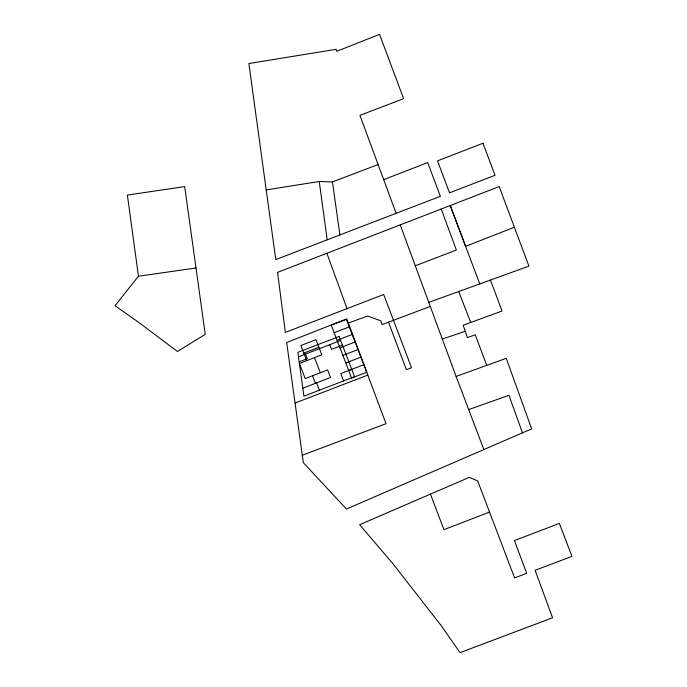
<?xml version="1.0" encoding="UTF-8"?>
<svg xmlns="http://www.w3.org/2000/svg" width="687" height="687" viewBox="0 0 687 687"><rect width="100%" height="100%" fill="white"/><g stroke="black" fill="none" stroke-linecap="round" stroke-linejoin="round"><path stroke-width="1.03" d="M138.448 276.226L115.047 305.724L139.195 322.744L177.435 351.469L205.25 334.371L184.683 186.598L127.387 195.065L138.448 276.226L195.95 268.007M302.289 455.232L386.025 423.707L346.772 318.905L286.668 342.487L303.328 462.686L346.446 509.015L531.669 428.877L506.242 358.322L456.108 376.45L400.22 224.889L499.183 186.581L528.921 266.135L428.448 302.486M514.374 227.234L465.614 246.358L450.234 205.533L479.758 283.92M400.22 224.889L277.548 272.387L285.354 332.396L383.672 294.508L411.522 367.725L406.361 369.64L388.481 322.194M383.672 179.65L427.658 162.57L440.393 196.319L275.77 259.592L248.874 63.53L336.08 49.327L336.785 51.276L379.55 34.35L403.63 98.662L359.919 115.364L396.133 213.322M298.467 356.793L340.632 340.469M489.539 512.073L443.939 529.668L430.457 494.116M334.157 332.706L349.288 326.892M303.783 353.058L318.914 347.244M337.068 340.271L352.199 334.457M299.163 361.8L307.287 358.683L305.509 354.063M342.435 345.166L331.495 349.374L329.691 344.702M339.971 347.837L355.102 342.014M342.882 355.394L358.013 349.58M345.793 362.959L360.915 357.146M348.695 370.525L363.827 364.711M302.821 388.181L316.587 382.891L319.403 390.207M351.744 369.374L340.795 373.582L343.612 380.907M295.058 403.037L367.811 375.076M415.111 265.826L456.357 250.068L441.26 209.011M266.212 189.913L319.257 181.497L332.431 181.935L378.09 164.545M429.925 306.557L382.127 324.59L380.761 320.76L367.579 316.063L348.318 323.045M490.458 280.047L502.042 311.022L463.193 325.209L467.418 337.635L475.232 334.792L486.714 365.381M468.68 409.589L508.93 395.283L522.472 432.862M442.119 339.12L465.254 331.271M458.718 291.528L470.698 322.469M314.517 357.618L320.34 372.749M306.694 360.623L300.872 345.501L316.003 339.679L321.817 354.81L299.395 363.432L305.208 378.563L327.639 369.941L330.541 377.507L315.41 383.32L312.508 375.755M456.108 376.45L483.854 449.564M326.883 253.288L347.115 308.824M332.431 181.935L339.91 234.937M319.257 181.497L327.192 239.823M469.298 477.345L359.619 524.705L393.067 563.881L441.14 625.548L460.024 652.65L552.554 617.776L535.104 570.313L571.953 556.393L559.381 523.391L514.451 540.575L526.68 573.319L514.606 577.913L477.663 480.9L469.298 477.345M482.995 143.24L437.499 160.852L449.53 192.807L495.009 175.322L482.995 143.24M346.385 319.326L331.254 325.14L351.607 378.09L366.738 372.277L346.385 319.326M339.095 336.475L297.857 352.328L303.929 396.159L354.552 376.699L339.095 336.475"/></g></svg>
